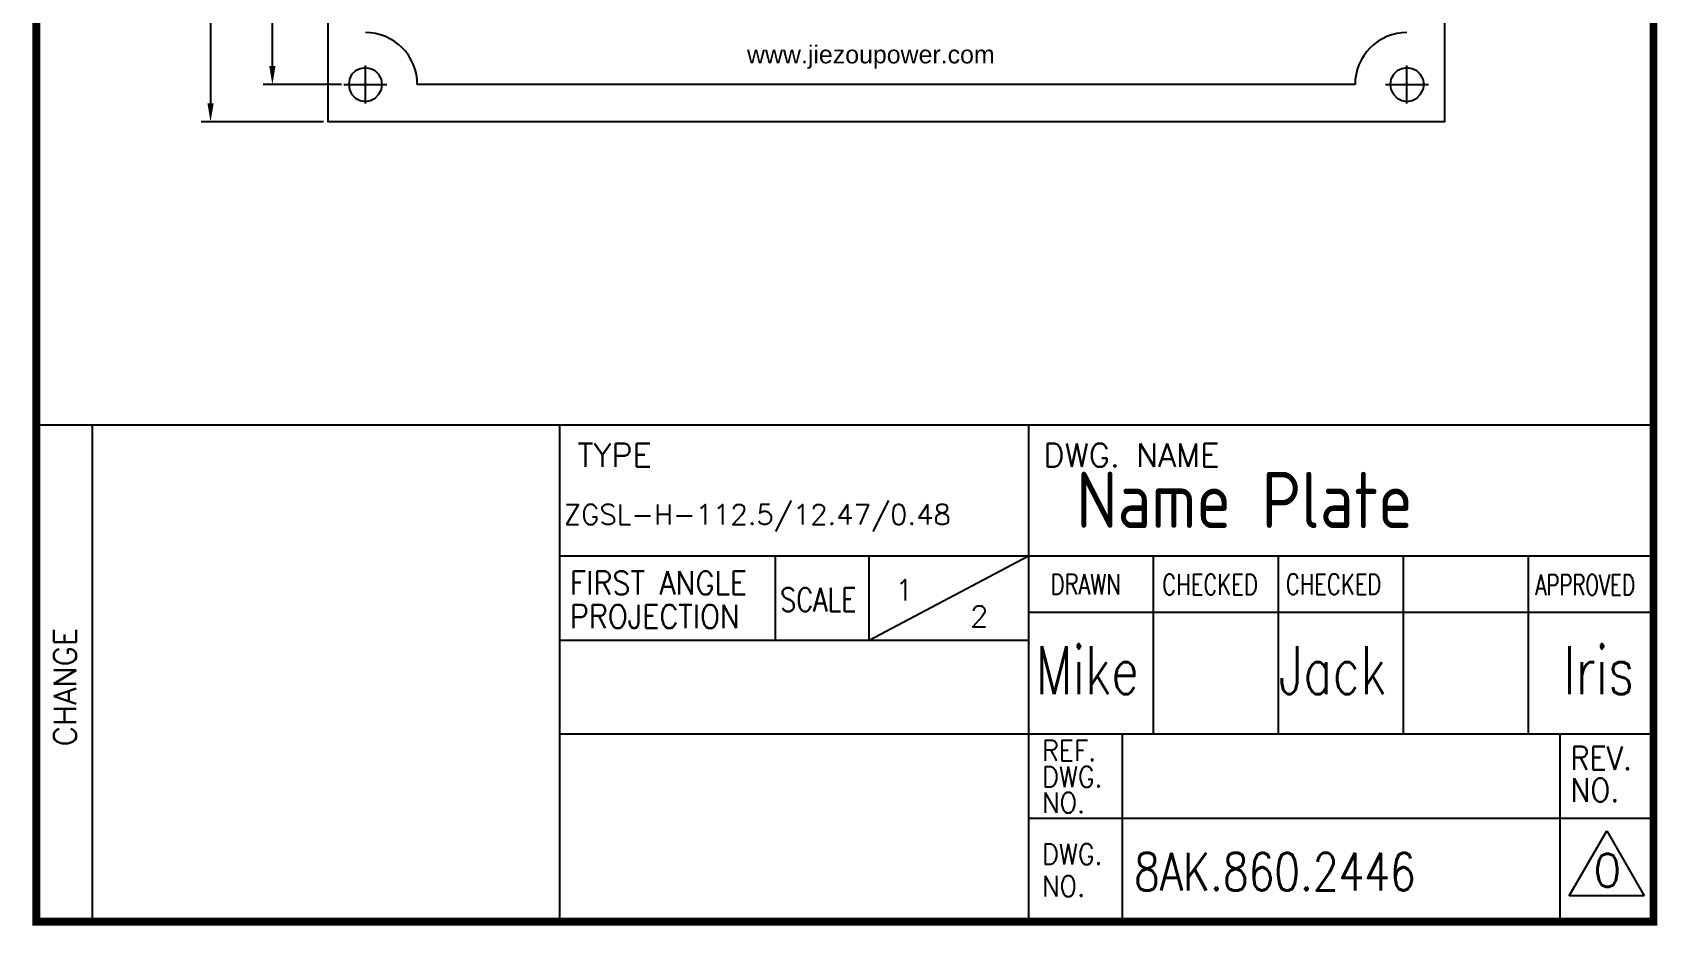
# Model space of a CAD drawing. Header units: millimetres. Extents: x 237080 to 246815, y -181726 to -175279.
# Drawn here: x 246596.3 to 246814.7, y -181229 to -181108.9 of the extents above; entities that cross this region are included whole.
import ezdxf

# ---------------------------------------------------------------- set-up
doc = ezdxf.new("R2010")
doc.units = ezdxf.units.MM
doc.header["$LTSCALE"] = 13
doc.linetypes.add('CENTER', pattern=[50.8, 31.75, -6.35, 6.35, -6.35])
doc.layers.get('0').update_dxf_attribs({"color": 1, "linetype": 'CENTER'})
for name, color, linetype in [('1', 4, 'Continuous'), ('2', 3, 'Continuous'), ('PDF_Geometry', 7, 'Continuous')]:
    doc.layers.add(name, color=color, linetype=linetype)
doc.styles.add('Note Text (ANSI)', font='arial.ttf')
doc.styles.add('ROMANS', font='romans.shx', dxfattribs={"bigfont": 'whgtxt.shx'})
doc.styles.get("Standard").update_dxf_attribs({"font": 'gbenor.shx', "bigfont": 'gbcbig.shx'})
doc.dimstyles.new('ISO-25', dxfattribs={"dimtxt": 2.5, "dimasz": 2.5, "dimexe": 1.25, "dimexo": 0.625, "dimtad": 1, "dimtxsty": 'Standard', "dimcen": 2.5, "dimadec": 0, "dimazin": 0, "dimtfac": 1, "dimtmove": 0, "dimatfit": 3, "dimfxl": 1, "dimarcsym": 0})

# ---------------------------------------------------------------- blocks, each defined once
blk = doc.blocks.new('*D258')
at = {"layer": '2', "color": 0, "linetype": 'Continuous', "lineweight": -2}
for p, q in [((246637.8, -180950.93), (246627.25, -180950.93)), ((246628.5, -181113.44), (246628.5, -180953.43)), ((246637.8, -181115.94), (246627.25, -181115.94))]:
    blk.add_line(p, q, dxfattribs=at)
at = {"layer": '2', "color": 0, "linetype": 'Continuous'}
for points in [[(246628.08, -180953.43), (246628.92, -180953.43), (246628.5, -180950.93)], [(246628.08, -181113.44), (246628.92, -181113.44), (246628.5, -181115.94)]]:
    blk.add_solid(points, dxfattribs=at)
at = {"layer": 'Defpoints', "color": 0, "linetype": 'Continuous'}
for p in [(246628.5, -180950.93), (246638.43, -180950.93), (246638.43, -181115.94)]:
    blk.add_point(p, dxfattribs=at)
at = {"layer": '2', "color": 0, "linetype": 'Continuous', "insert": (246626.63, -181033.44), "char_height": 2.5, "attachment_point": 5, "rotation": 90}
blk.add_mtext('165', dxfattribs=at)
blk = doc.blocks.new('*D259')
at = {"layer": '2', "color": 0, "linetype": 'Continuous', "lineweight": -2}
for p, q in [((246635.39, -180945.93), (246618.94, -180945.93)), ((246620.19, -180948.43), (246620.19, -181118.44)), ((246635.39, -181120.94), (246618.94, -181120.94))]:
    blk.add_line(p, q, dxfattribs=at)
at = {"layer": '2', "color": 0, "linetype": 'Continuous'}
for points in [[(246619.77, -180948.43), (246620.61, -180948.43), (246620.19, -180945.93)], [(246619.77, -181118.44), (246620.61, -181118.44), (246620.19, -181120.94)]]:
    blk.add_solid(points, dxfattribs=at)
at = {"layer": 'Defpoints', "color": 0, "linetype": 'Continuous'}
for p in [(246636.01, -180945.93), (246620.19, -181120.94), (246636.01, -181120.94)]:
    blk.add_point(p, dxfattribs=at)
at = {"layer": '2', "color": 0, "linetype": 'Continuous', "insert": (246618.31, -181033.43), "char_height": 2.5, "attachment_point": 5, "rotation": 90}
blk.add_mtext('175', dxfattribs=at)

msp = doc.modelspace()

# ---------------------------------------------------------------- linework, layer by layer
at = {"layer": '1', "color": 0, "linetype": 'Continuous'}
for p, q in [((246596.785, -181228.508), (246596.785, -180879.488)), ((246814.135, -180879.488), (246814.135, -181228.508)), ((246814.135, -181228.508), (246596.785, -181228.508))]:
    msp.add_line(p, q, dxfattribs=at)
at = {"layer": '1'}
msp.add_line((246667.135, -181228.547), (246604.345, -181228.547), dxfattribs=at)
at = {"layer": '1', "const_width": 1.05}
msp.add_lwpolyline([(246596.785, -180879.488), (246814.135, -180879.488), (246814.135, -181228.508), (246596.785, -181228.508), (246596.785, -180879.488), (246814.135, -180879.488)], dxfattribs=at)
at = {"layer": '2'}
for p, q in [((246814.135, -181161.728), (246596.785, -181161.728)), ((246814.135, -181161.728), (246596.785, -181161.728)), ((246604.345, -181228.508), (246604.345, -181161.728)), ((246667.135, -181228.508), (246667.135, -181161.728)), ((246730.135, -181161.728), (246730.135, -181228.508)), ((246814.135, -181179.368), (246667.135, -181179.368)), ((246696.115, -181190.708), (246696.115, -181179.368)), ((246730.135, -181179.368), (246708.715, -181190.708)), ((246708.715, -181190.708), (246708.715, -181179.368)), ((246746.935, -181203.308), (246746.935, -181179.368)), ((246763.735, -181203.308), (246763.735, -181179.368)), ((246780.535, -181203.308), (246780.535, -181179.368)), ((246797.335, -181203.308), (246797.335, -181179.368)), ((246814.135, -181186.928), (246730.135, -181186.928)), ((246730.135, -181190.708), (246667.135, -181190.708)), ((246814.135, -181203.308), (246667.135, -181203.308)), ((246742.735, -181228.508), (246742.735, -181203.308)), ((246801.535, -181203.308), (246801.535, -181228.508)), ((246814.135, -181214.648), (246730.135, -181214.648)), ((246802.795, -181225.041), (246807.835, -181216.312)), ((246807.835, -181216.312), (246812.875, -181225.041)), ((246812.875, -181225.041), (246802.795, -181225.041))]:
    msp.add_line(p, q, dxfattribs=at)
at = {"layer": 'PDF_Geometry', "lineweight": 25}
for points in [[(246636.011, -180945.927), (246786.032, -180945.927), (246786.032, -181120.943), (246636.011, -181120.943), (246636.011, -180945.927)], [(246643.256, -181115.944), (246643.144, -181115.214), (246642.807, -181114.596), (246642.301, -181114.09), (246641.683, -181113.81), (246641.009, -181113.697), (246640.279, -181113.81), (246639.661, -181114.09), (246639.156, -181114.596), (246638.875, -181115.214), (246638.763, -181115.944), (246638.875, -181116.618), (246639.156, -181117.236), (246639.661, -181117.741), (246640.279, -181118.078), (246641.009, -181118.191), (246641.683, -181118.078), (246642.301, -181117.741), (246642.807, -181117.236), (246643.144, -181116.618), (246643.256, -181115.944)], [(246641.009, -181118.471), (246641.009, -181113.36)], [(246783.28, -181115.944), (246783.167, -181115.214), (246782.83, -181114.596), (246782.325, -181114.09), (246781.707, -181113.81), (246780.977, -181113.697), (246780.303, -181113.81), (246779.685, -181114.09), (246779.179, -181114.596), (246778.842, -181115.214), (246778.73, -181115.944), (246778.842, -181116.618), (246779.179, -181117.236), (246779.685, -181117.741), (246780.303, -181118.078), (246780.977, -181118.191), (246781.707, -181118.078), (246782.325, -181117.741), (246782.83, -181117.236), (246783.167, -181116.618), (246783.28, -181115.944)], [(246780.977, -181118.471), (246780.977, -181113.36)], [(246638.089, -181115.944), (246643.874, -181115.944)], [(246638.426, -181115.944), (246643.537, -181115.944)], [(246774.012, -181115.944), (246647.974, -181115.944)], [(246778.112, -181115.944), (246783.897, -181115.944)], [(246778.449, -181115.944), (246783.56, -181115.944)]]:
    msp.add_lwpolyline(points, dxfattribs=at)
for centre, radius, start, end in [((246641.024, -181115.894), 6.955, 359.59046, 90.11743), ((246780.994, -181115.918), 6.985, 90.14542, 180.21199)]:
    msp.add_arc(centre, radius, start, end, dxfattribs=at)

# ---------------------------------------------------------------- texts
at = {"color": 4}
msp.add_text('Name Plate', height=7.56, dxfattribs=at).set_placement((246736.548, -181175.578))
at = {"color": 4, "style": 'ROMANS', "width": 0.8}
msp.add_text('8AK.860.2446', height=5.04, dxfattribs=at).set_placement((246744.318, -181224.319))
at = {"layer": '2', "style": 'ROMANS'}
for s, height, p in [('TYPE', 3.15, (246669.494, -181167.361)), ('DWG. NAME', 3.15, (246732.15, -181167.361)), ('1', 2.835, (246712.218, -181185.334))]:
    msp.add_text(s, height=height, dxfattribs=at).set_placement(p)
at = {"layer": '2', "color": 4, "style": 'ROMANS'}
for s, height, p in [('ZGSL-H-112.5/12.47/0.48', 2.7216, (246667.662, -181175.114)), ('2', 2.835, (246722.29, -181188.869)), ('0', 4.41, (246806.045, -181223.817))]:
    msp.add_text(s, height=height, dxfattribs=at).set_placement(p)
at = {"layer": '2', "style": 'ROMANS'}
for s, height, width, p in [('FIRST ANGLE', 3.15, 0.9, (246668.492, -181184.536)), ('DRAWN', 2.772, 0.75, (246733.081, -181184.529)), ('CHECKED', 2.772, 0.75, (246748.103, -181184.57)), ('CHECKED', 2.772, 0.75, (246764.704, -181184.529)), ('APPROVED', 2.772, 0.7, (246798.229, -181184.616)), ('SCALE', 3.15, 0.8, (246696.754, -181186.788)), ('PROJECTION', 3.15, 0.9, (246668.492, -181189.041)), ('Mike', 6.4375, 0.75, (246731.087, -181197.918)), ('lris', 6.4375, 0.75, (246802.017, -181197.918)), ('Jack', 6.4375, 0.75, (246763.736, -181197.918)), ('REF.', 2.772, 0.9, (246731.946, -181206.894)), ('REV.', 3.15, 0.9, (246802.968, -181208.088)), ('DWG.', 2.772, 0.9, (246731.946, -181210.407)), ('NO.', 3.15, 0.9, (246802.968, -181212.384)), ('NO.', 2.772, 0.9, (246731.946, -181213.895)), ('DWG.', 2.772, 0.9, (246731.943, -181220.822)), ('NO.', 2.772, 0.9, (246731.943, -181225.118))]:
    msp.add_text(s, height=height, dxfattribs=dict(at, width=width)).set_placement(p)
msp.add_text('CHANGE', height=3.024, rotation=90, dxfattribs=at).set_placement((246602.142, -181204.935))
at = {"layer": '2', "linetype": 'Continuous', "insert": (246692.29, -181113.807), "char_height": 2.40214, "attachment_point": 7, "style": 'Note Text (ANSI)'}
msp.add_mtext('{\\W0.997175;www.jiezoupower.com}', dxfattribs=at)

# ---------------------------------------------------------------- dimensions: what is measured, and where the dimension line sits
at = {"layer": '2', "linetype": 'Continuous'}
for base, p1, p2, picture, middle in [((246620.189, -181120.943), (246636.011, -180945.927), (246636.011, -181120.943), '*D259', (246618.314, -181033.435)), ((246628.5, -180950.926), (246638.426, -181115.944), (246638.426, -180950.926), '*D258', (246626.625, -181033.435))]:
    dim = msp.add_linear_dim(base=base, p1=p1, p2=p2, angle=90, dimstyle='ISO-25', override={"dimdec": 0}, dxfattribs=at)
    dim.commit()
    dim.dimension.update_dxf_attribs({"geometry": picture, "text_midpoint": middle})

doc.saveas('drawing.dxf')
